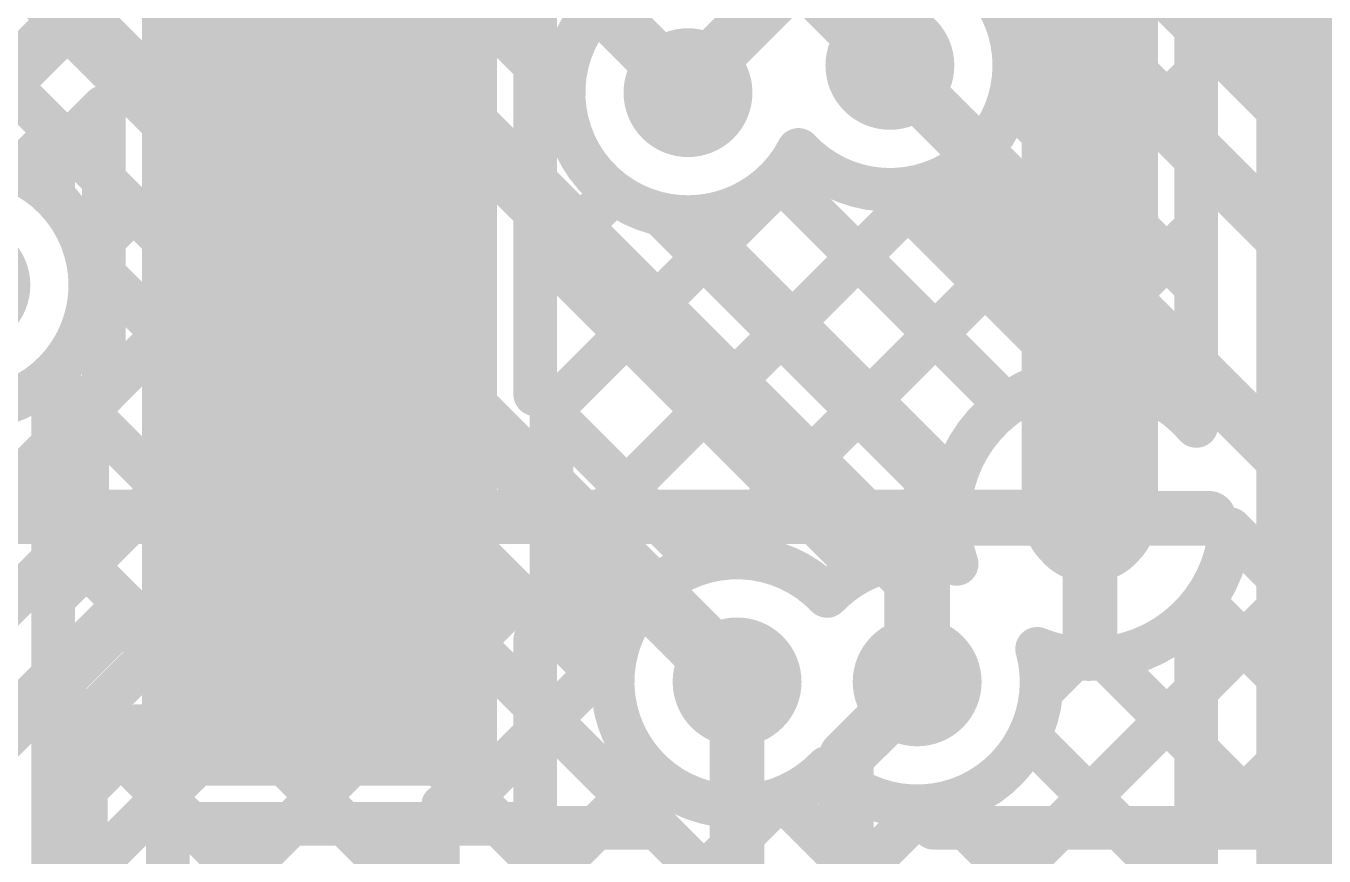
# Model space of a CAD drawing. Header units: millimetres. Extents: x 3.57 to 6.19, y 4.04 to 5.89.
# Drawn here: x 3.977 to 4.2149, y 4.9814 to 5.1335 of the extents above; entities that cross this region are included whole.
import ezdxf

# ---------------------------------------------------------------- set-up
doc = ezdxf.new("R2010")
doc.units = ezdxf.units.MM
doc.header["$MEASUREMENT"] = 0
for name, color, linetype in [('BottomLayer', 5, 'Continuous'), ('BottomSolder', 6, 'Continuous'), ('MultiLayer', 9, 'Continuous'), ('TopLayer', 1, 'Continuous'), ('TopOverlay', 2, 'Continuous'), ('TopPaste', 8, 'Continuous'), ('TopSolder', 216, 'Continuous'), ('ViaHoleLayer', 16, 'Continuous')]:
    doc.layers.add(name, color=color, linetype=linetype)

# ---------------------------------------------------------------- blocks, each defined once
blk = doc.blocks.new('48_LQFP_12')
at = {"layer": 'TopLayer'}
for points in [[(-0.00394, -0.19398), (-0.00394, -0.13689), (-0.01575, -0.19398), (-0.01575, -0.13689)], [(0.01575, -0.19398), (0.01575, -0.13689), (0.00394, -0.19398), (0.00394, -0.13689)], [(0.03543, -0.19398), (0.03543, -0.13689), (0.02362, -0.19398), (0.02362, -0.13689)], [(0.05512, -0.19398), (0.05512, -0.13689), (0.04331, -0.19398), (0.04331, -0.13689)], [(0.0748, -0.19398), (0.0748, -0.13689), (0.06299, -0.19398), (0.06299, -0.13689)], [(0.09449, -0.19398), (0.09449, -0.13689), (0.08268, -0.19398), (0.08268, -0.13689)], [(0.11417, -0.19398), (0.11417, -0.13689), (0.10236, -0.19398), (0.10236, -0.13689)]]:
    blk.add_solid(points, dxfattribs=at)
at = {"layer": 'TopOverlay', "const_width": 0.007}
blk.add_lwpolyline([(0.14357, -0.14323), (0.12157, -0.14323)], dxfattribs=at)
at = {"layer": 'TopOverlay', "const_width": 0.0035}
blk.add_lwpolyline([(0.11982, -0.14323, 1), (0.12332, -0.14323, 1)], format="xyb", close=True, dxfattribs=at)
at = {"layer": 'TopPaste'}
for points in [[(-0.00394, -0.19398), (-0.00394, -0.13689), (-0.01575, -0.19398), (-0.01575, -0.13689)], [(0.01575, -0.19398), (0.01575, -0.13689), (0.00394, -0.19398), (0.00394, -0.13689)], [(0.03543, -0.19398), (0.03543, -0.13689), (0.02362, -0.19398), (0.02362, -0.13689)], [(0.05512, -0.19398), (0.05512, -0.13689), (0.04331, -0.19398), (0.04331, -0.13689)], [(0.0748, -0.19398), (0.0748, -0.13689), (0.06299, -0.19398), (0.06299, -0.13689)], [(0.09449, -0.19398), (0.09449, -0.13689), (0.08268, -0.19398), (0.08268, -0.13689)], [(0.11417, -0.19398), (0.11417, -0.13689), (0.10236, -0.19398), (0.10236, -0.13689)]]:
    blk.add_solid(points, dxfattribs=at)
at = {"layer": 'TopSolder'}
for points in [[(-0.01962, -0.19798), (-0.01962, -0.13289), (-0.03943, -0.19798), (-0.03943, -0.13289)], [(0.00006, -0.19798), (0.00006, -0.13289), (-0.01975, -0.19798), (-0.01975, -0.13289)], [(0.01975, -0.19798), (0.01975, -0.13289), (-0.00006, -0.19798), (-0.00006, -0.13289)], [(0.03943, -0.19798), (0.03943, -0.13289), (0.01962, -0.19798), (0.01962, -0.13289)], [(0.05912, -0.19798), (0.05912, -0.13289), (0.03931, -0.19798), (0.03931, -0.13289)], [(0.0788, -0.19798), (0.0788, -0.13289), (0.05899, -0.19798), (0.05899, -0.13289)], [(0.09849, -0.19798), (0.09849, -0.13289), (0.07868, -0.19798), (0.07868, -0.13289)], [(0.11817, -0.19798), (0.11817, -0.13289), (0.09836, -0.19798), (0.09836, -0.13289)]]:
    blk.add_solid(points, dxfattribs=at)

msp = doc.modelspace()

# ---------------------------------------------------------------- linework, layer by layer
at = {"layer": 'BottomLayer'}
for points, const_width in [([(3.67903, 5.62649), (4.1915, 5.11403)], 0.008), ([(3.75334, 5.50828), (4.13534, 5.12628)], 0.01), ([(3.81134, 5.40828), (4.09834, 5.12128)], 0.01), ([(3.80472, 5.39228), (4.07553, 5.12146)], 0.008), ([(4.172, 5.04428), (4.172, 5.227)], 0.025), ([(3.97638, 5.22028), (4.07553, 5.12113)], 0.008), ([(3.96434, 5.20828), (4.14034, 5.03228)], 0.012), ([(4.215, 4.78833), (4.215, 5.197)], 0.025), ([(4.1915, 5.06019), (4.1915, 5.197)], 0.008), ([(3.93281, 5.18781), (4.10734, 5.01328)], 0.012), ([(3.94214, 5.15444), (4.08457, 5.01201)], 0.008), ([(4.15676, 5.11843), (4.1915, 5.15317)], 0.008), ([(4.13164, 5.06502), (4.1915, 5.12488)], 0.008), ([(4.15727, 5.11998), (4.1915, 5.08574)], 0.008), ([(3.97541, 5.10678), (3.9826, 5.11397)], 0.008), ([(4.10336, 5.09331), (4.11971, 5.10966)], 0.008), ([(4.11499, 5.10568), (4.15665, 5.06403)], 0.008), ([(4.1175, 5.07916), (4.14319, 5.10486)], 0.008), ([(4.14385, 5.10511), (4.18181, 5.06715)], 0.008), ([(3.98819, 5.09128), (3.99675, 5.09983)], 0.008), ([(4.0982, 5.09847), (4.14699, 5.04967)], 0.008), ([(4.16195, 5.06705), (4.1915, 5.0966)], 0.008), ([(3.98826, 5.091), (4.1915, 4.88775)], 0.008), ([(3.982, 5.0568), (4.01089, 5.08569)], 0.008), ([(3.982, 5.02852), (4.02503, 5.07155)], 0.008), ([(3.982, 4.90826), (3.982, 5.06974)], 0.008), ([(3.982, 5.06897), (4.1915, 4.85947)], 0.008), ([(4.18727, 5.06408), (4.1915, 5.06831)], 0.008), ([(4.172, 5.04328), (4.172, 5.06509)], 0.01), ([(3.982, 5.00023), (4.03917, 5.05741)], 0.008), ([(4.14578, 5.05088), (4.14822, 5.05332)], 0.008), ([(4.172, 5.02147), (4.172, 5.04328)], 0.01), ([(3.982, 4.97195), (4.05331, 5.04326)], 0.008), ([(3.982, 5.04068), (4.1915, 4.83118)], 0.008), ([(4.14034, 5.01328), (4.14034, 5.03228)], 0.012), ([(3.982, 4.94367), (4.06746, 5.02912)], 0.008), ([(4.1915, 4.78833), (4.1915, 5.02637)], 0.008), ([(4.16309, 5.01162), (4.1691, 5.01763)], 0.008), ([(4.17478, 5.01761), (4.1915, 5.00089)], 0.008), ([(3.982, 4.91538), (4.0816, 5.01498)], 0.008), ([(3.88353, 4.70378), (4.1915, 5.01174)], 0.008), ([(3.982, 5.0124), (4.1915, 4.8029)], 0.008), ([(4.16084, 5.00326), (4.1915, 4.97261)], 0.008), ([(3.98874, 4.89383), (4.09164, 4.99673)], 0.008), ([(4.11555, 4.99199), (4.1915, 4.91604)], 0.008), ([(3.82696, 4.70378), (4.11496, 4.99177)], 0.008), ([(3.85525, 4.70378), (4.142, 4.99052)], 0.008), ([(4.1449, 4.99092), (4.1915, 4.94432)], 0.008), ([(3.97698, 4.76894), (4.1915, 4.98346)], 0.008), ([(3.982, 4.98412), (4.22645, 4.73967)], 0.008)]:
    msp.add_lwpolyline(points, dxfattribs=dict(at, const_width=const_width))
at = {"layer": 'BottomLayer', "const_width": 0.008}
for points in [[(4.13516, 5.14909, -0.416564), (4.15815, 5.12628)], [(4.15815, 5.12628, -0.682328), (4.1186, 5.11079)], [(3.95, 5.06974, -1.503118), (3.98881, 5.086)], [(4.1186, 5.11079, -0.281986), (4.0982, 5.09847)], [(3.98881, 5.086, -0.200996), (3.982, 5.06974)], [(4.14699, 5.04967, -0.605202), (4.1915, 5.06019)], [(4.1915, 5.02637, -0.32041), (4.16233, 5.01934)], [(4.16233, 5.01934, -0.067411), (4.16315, 5.01328)], [(4.16315, 5.01328, -0.676609), (4.12384, 4.99753)], [(4.12384, 4.99753, -0.656563), (4.08457, 5.01201)]]:
    msp.add_lwpolyline(points, format="xyb", dxfattribs=at)
at = {"layer": 'BottomLayer'}
for points, const_width in [([(4.12944, 5.12628, 1), (4.14125, 5.12628, 1)], 0.01181), ([(4.09244, 5.12128, 1), (4.10425, 5.12128, 1)], 0.01181), ([(4.13284, 5.12628, 1), (4.13784, 5.12628, 1)], 0.005), ([(4.15615, 5.12628, 1), (4.16015, 5.12628, 1)], 0.004), ([(4.15615, 5.12628, 1), (4.16015, 5.12628, 1)], 0.004), ([(4.1895, 5.12488, 1), (4.1935, 5.12488, 1)], 0.004), ([(4.07353, 5.12146, 1), (4.07753, 5.12146, 1)], 0.004), ([(4.07353, 5.12113, 1), (4.07753, 5.12113, 1)], 0.004), ([(4.09584, 5.12128, 1), (4.10084, 5.12128, 1)], 0.005), ([(4.15476, 5.11843, 1), (4.15876, 5.11843, 1)], 0.004), ([(4.15527, 5.11998, 1), (4.15927, 5.11998, 1)], 0.004), ([(3.9806, 5.11397, 1), (3.9846, 5.11397, 1)], 0.004), ([(4.1895, 5.11403, 1), (4.1935, 5.11403, 1)], 0.004), ([(4.1166, 5.11079, 1), (4.1206, 5.11079, 1)], 0.004), ([(4.1166, 5.11079, 1), (4.1206, 5.11079, 1)], 0.004), ([(4.11771, 5.10966, 1), (4.12171, 5.10966, 1)], 0.004), ([(3.97341, 5.10678, 1), (3.97741, 5.10678, 1)], 0.004), ([(4.11299, 5.10568, 1), (4.11699, 5.10568, 1)], 0.004), ([(4.14119, 5.10486, 1), (4.14519, 5.10486, 1)], 0.004), ([(4.14185, 5.10511, 1), (4.14585, 5.10511, 1)], 0.004), ([(3.99475, 5.09983, 1), (3.99875, 5.09983, 1)], 0.004), ([(4.0962, 5.09847, 1), (4.1002, 5.09847, 1)], 0.004), ([(4.0962, 5.09847, 1), (4.1002, 5.09847, 1)], 0.004), ([(4.1895, 5.0966, 1), (4.1935, 5.0966, 1)], 0.004), ([(3.96009, 5.086, 1), (3.97191, 5.086, 1)], 0.01181), ([(4.10136, 5.09331, 1), (4.10536, 5.09331, 1)], 0.004), ([(3.98619, 5.09128, 1), (3.99019, 5.09128, 1)], 0.004), ([(3.98626, 5.091, 1), (3.99026, 5.091, 1)], 0.004), ([(3.98681, 5.086, 1), (3.99081, 5.086, 1)], 0.004), ([(3.98681, 5.086, 1), (3.99081, 5.086, 1)], 0.004), ([(4.00889, 5.08569, 1), (4.01289, 5.08569, 1)], 0.004), ([(4.1895, 5.08574, 1), (4.1935, 5.08574, 1)], 0.004), ([(4.1155, 5.07916, 1), (4.1195, 5.07916, 1)], 0.004), ([(4.02303, 5.07155, 1), (4.02703, 5.07155, 1)], 0.004), ([(3.98, 5.06974, 1), (3.984, 5.06974, 1)], 0.004), ([(3.98, 5.06974, 1), (3.984, 5.06974, 1)], 0.004), ([(3.98, 5.06897, 1), (3.984, 5.06897, 1)], 0.004), ([(4.1895, 5.06831, 1), (4.1935, 5.06831, 1)], 0.004), ([(4.15995, 5.06705, 1), (4.16395, 5.06705, 1)], 0.004), ([(4.1695, 5.06509, 1), (4.1745, 5.06509, 1)], 0.005), ([(4.17981, 5.06715, 1), (4.18381, 5.06715, 1)], 0.004), ([(4.12964, 5.06502, 1), (4.13364, 5.06502, 1)], 0.004), ([(4.15465, 5.06403, 1), (4.15865, 5.06403, 1)], 0.004), ([(4.18527, 5.06408, 1), (4.18927, 5.06408, 1)], 0.004), ([(4.1895, 5.06019, 1), (4.1935, 5.06019, 1)], 0.004), ([(4.1895, 5.06019, 1), (4.1935, 5.06019, 1)], 0.004), ([(3.98, 5.0568, 1), (3.984, 5.0568, 1)], 0.004), ([(4.03717, 5.05741, 1), (4.04117, 5.05741, 1)], 0.004), ([(4.14622, 5.05332, 1), (4.15022, 5.05332, 1)], 0.004), ([(4.16575, 5.04428, 1), (4.17825, 5.04428, 1)], 0.0125), ([(4.14378, 5.05088, 1), (4.14778, 5.05088, 1)], 0.004), ([(4.14499, 5.04967, 1), (4.14899, 5.04967, 1)], 0.004), ([(4.14499, 5.04967, 1), (4.14899, 5.04967, 1)], 0.004), ([(4.16609, 5.04328, 1), (4.17791, 5.04328, 1)], 0.01181), ([(4.1695, 5.04328, 1), (4.1745, 5.04328, 1)], 0.005), ([(4.1695, 5.04328, 1), (4.1745, 5.04328, 1)], 0.005), ([(4.05131, 5.04326, 1), (4.05531, 5.04326, 1)], 0.004), ([(3.98, 5.04068, 1), (3.984, 5.04068, 1)], 0.004), ([(4.13734, 5.03228, 1), (4.14334, 5.03228, 1)], 0.006), ([(4.13734, 5.03228, 1), (4.14334, 5.03228, 1)], 0.006), ([(3.98, 5.02852, 1), (3.984, 5.02852, 1)], 0.004), ([(4.06546, 5.02912, 1), (4.06946, 5.02912, 1)], 0.004), ([(4.1895, 5.02637, 1), (4.1935, 5.02637, 1)], 0.004), ([(4.1895, 5.02637, 1), (4.1935, 5.02637, 1)], 0.004), ([(4.10144, 5.01328, 1), (4.11325, 5.01328, 1)], 0.01181), ([(4.13444, 5.01328, 1), (4.14625, 5.01328, 1)], 0.01181), ([(4.1695, 5.02147, 1), (4.1745, 5.02147, 1)], 0.005), ([(4.16033, 5.01934, 1), (4.16433, 5.01934, 1)], 0.004), ([(4.16033, 5.01934, 1), (4.16433, 5.01934, 1)], 0.004), ([(4.1671, 5.01763, 1), (4.1711, 5.01763, 1)], 0.004), ([(4.17278, 5.01761, 1), (4.17678, 5.01761, 1)], 0.004), ([(4.0796, 5.01498, 1), (4.0836, 5.01498, 1)], 0.004), ([(4.10434, 5.01328, 1), (4.11034, 5.01328, 1)], 0.006), ([(4.13734, 5.01328, 1), (4.14334, 5.01328, 1)], 0.006), ([(4.16115, 5.01328, 1), (4.16515, 5.01328, 1)], 0.004), ([(4.16115, 5.01328, 1), (4.16515, 5.01328, 1)], 0.004), ([(3.98, 5.0124, 1), (3.984, 5.0124, 1)], 0.004), ([(4.08257, 5.01201, 1), (4.08657, 5.01201, 1)], 0.004), ([(4.08257, 5.01201, 1), (4.08657, 5.01201, 1)], 0.004), ([(4.16109, 5.01162, 1), (4.16509, 5.01162, 1)], 0.004), ([(4.1895, 5.01174, 1), (4.1935, 5.01174, 1)], 0.004), ([(4.15884, 5.00326, 1), (4.16284, 5.00326, 1)], 0.004), ([(3.98, 5.00023, 1), (3.984, 5.00023, 1)], 0.004), ([(4.1895, 5.00089, 1), (4.1935, 5.00089, 1)], 0.004), ([(4.08964, 4.99673, 1), (4.09364, 4.99673, 1)], 0.004), ([(4.12184, 4.99753, 1), (4.12584, 4.99753, 1)], 0.004), ([(4.12184, 4.99753, 1), (4.12584, 4.99753, 1)], 0.004), ([(4.11355, 4.99199, 1), (4.11755, 4.99199, 1)], 0.004), ([(4.11296, 4.99177, 1), (4.11696, 4.99177, 1)], 0.004), ([(4.14, 4.99052, 1), (4.144, 4.99052, 1)], 0.004), ([(4.1429, 4.99092, 1), (4.1469, 4.99092, 1)], 0.004), ([(3.98, 4.98412, 1), (3.984, 4.98412, 1)], 0.004), ([(4.1895, 4.98346, 1), (4.1935, 4.98346, 1)], 0.004)]:
    msp.add_lwpolyline(points, format="xyb", close=True, dxfattribs=dict(at, const_width=const_width))
at = {"layer": 'BottomSolder', "const_width": 0.00991}
for points in [[(4.13039, 5.12628, 1), (4.1403, 5.12628, 1)], [(4.09339, 5.12128, 1), (4.1033, 5.12128, 1)], [(4.16705, 5.04328, 1), (4.17695, 5.04328, 1)], [(4.10239, 5.01328, 1), (4.1123, 5.01328, 1)], [(4.13539, 5.01328, 1), (4.1453, 5.01328, 1)]]:
    msp.add_lwpolyline(points, format="xyb", close=True, dxfattribs=at)
at = {"layer": 'MultiLayer', "const_width": 0.01181}
for points in [[(4.12944, 5.12628, 1), (4.14125, 5.12628, 1)], [(4.09244, 5.12128, 1), (4.10425, 5.12128, 1)], [(3.96009, 5.086, 1), (3.97191, 5.086, 1)], [(4.16609, 5.04328, 1), (4.17791, 5.04328, 1)], [(4.10144, 5.01328, 1), (4.11325, 5.01328, 1)], [(4.13444, 5.01328, 1), (4.14625, 5.01328, 1)]]:
    msp.add_lwpolyline(points, format="xyb", close=True, dxfattribs=at)
at = {"layer": 'TopLayer'}
for points, const_width in [([(4.0985, 5.23531), (4.27428, 5.05953)], 0.008), ([(4.1956, 5.12898), (4.2663, 5.19968)], 0.008), ([(4.20974, 5.11484), (4.28509, 5.19019)], 0.008), ([(4.1632, 5.16139), (4.26506, 5.05953)], 0.008), ([(4.09834, 5.12295), (4.12548, 5.15009)], 0.01), ([(4.15187, 5.15009), (4.25843, 5.04353)], 0.01), ([(3.966, 5.116), (3.99195, 5.14195)], 0.01), ([(4.07035, 5.12505), (4.07035, 5.13917)], 0.008), ([(4.07035, 5.12505), (4.07035, 5.13917)], 0.008), ([(4.13534, 5.12628), (4.23778, 5.02384)], 0.01), ([(4.07035, 5.11949), (4.07035, 5.12505)], 0.008), ([(4.09834, 5.12128), (4.09834, 5.12295)], 0.01), ([(4.07035, 5.11686), (4.07555, 5.12206)], 0.008), ([(4.07035, 5.12204), (4.07608, 5.11631)], 0.008), ([(3.982, 5.10937), (3.99126, 5.11863)], 0.008), ([(3.99126, 5.10536), (3.99126, 5.11863)], 0.008), ([(3.99126, 5.10536), (3.99126, 5.11863)], 0.008), ([(4.07035, 5.10536), (4.07035, 5.11949)], 0.008), ([(4.07035, 5.10536), (4.07035, 5.11949)], 0.008), ([(3.982, 5.10226), (3.982, 5.10937)], 0.008), ([(4.07335, 5.0633), (4.11971, 5.10966)], 0.008), ([(3.99126, 5.0998), (3.99126, 5.10536)], 0.008), ([(4.07035, 5.0998), (4.07035, 5.10536)], 0.008), ([(4.11499, 5.10568), (4.15665, 5.06403)], 0.008), ([(4.07035, 5.08858), (4.08473, 5.10297)], 0.008), ([(4.13553, 5.10347), (4.16998, 5.06901)], 0.008), ([(3.99126, 5.08568), (3.99126, 5.0998)], 0.008), ([(3.99126, 5.08568), (3.99126, 5.0998)], 0.008), ([(4.07035, 5.08568), (4.07035, 5.0998)], 0.008), ([(4.07035, 5.08568), (4.07035, 5.0998)], 0.008), ([(4.07335, 5.03501), (4.13866, 5.10033)], 0.008), ([(4.09338, 5.09901), (4.14634, 5.04605)], 0.008), ([(3.98819, 5.09128), (3.99126, 5.09435)], 0.008), ([(4.07035, 5.09376), (4.13033, 5.03377)], 0.008), ([(3.98826, 5.091), (3.99126, 5.08799)], 0.008), ([(3.99126, 5.08012), (3.99126, 5.08568)], 0.008), ([(4.07035, 5.08012), (4.07035, 5.08568)], 0.008), ([(4.10209, 5.03547), (4.15281, 5.08619)], 0.008), ([(3.99126, 5.06599), (3.99126, 5.08012)], 0.008), ([(3.99126, 5.06599), (3.99126, 5.08012)], 0.008), ([(4.07035, 5.06599), (4.07035, 5.08012)], 0.008), ([(4.07035, 5.06599), (4.07035, 5.08012)], 0.008), ([(4.16195, 5.06705), (4.16695, 5.07204)], 0.008), ([(3.98161, 5.06936), (3.98826, 5.06271)], 0.008), ([(3.98863, 5.06343), (3.99126, 5.06606)], 0.008), ([(4.172, 5.04328), (4.172, 5.06509)], 0.01), ([(3.95807, 5.06461), (3.98492, 5.03777)], 0.008), ([(3.98826, 5.03918), (3.98826, 5.06343)], 0.008), ([(4.07335, 5.02362), (4.07335, 5.06343)], 0.008), ([(3.8902, 4.965), (3.98826, 5.06306)], 0.008), ([(4.07335, 5.06247), (4.10072, 5.0351)], 0.008), ([(4.1255, 5.03059), (4.14822, 5.05332)], 0.008), ([(3.91002, 5.04353), (4.0308, 5.04353)], 0.01), ([(3.99226, 5.04353), (4.0308, 5.04353)], 0.01), ([(4.0308, 5.04353), (4.17109, 5.04353)], 0.01), ([(4.0308, 5.04353), (4.06935, 5.04353)], 0.01), ([(4.15019, 5.04328), (4.172, 5.04328)], 0.01), ([(4.17109, 5.04353), (4.17134, 5.04328)], 0.01), ([(4.172, 5.02147), (4.172, 5.04328)], 0.01), ([(4.172, 5.04328), (4.19381, 5.04328)], 0.01), ([(4.19773, 5.04126), (4.22645, 5.01254)], 0.008), ([(3.9587, 5.01237), (3.98147, 5.03514)], 0.008), ([(4.07335, 5.03419), (4.08606, 5.02148)], 0.008), ([(4.16629, 4.98654), (4.20937, 5.02962)], 0.008), ([(4.19275, 5.02792), (4.23414, 4.98654)], 0.008), ([(3.97, 5.00104), (3.9928, 5.02384)], 0.01), ([(3.9928, 5.02384), (4.0308, 5.02384)], 0.01), ([(4.07035, 5.00694), (4.07035, 5.02106)], 0.008), ([(4.07035, 5.00694), (4.07035, 5.02106)], 0.008), ([(4.07035, 5.00373), (4.08515, 5.01853)], 0.008), ([(4.16309, 5.01162), (4.1691, 5.01763)], 0.008), ([(4.17478, 5.01761), (4.20585, 4.98654)], 0.008), ([(4.10734, 4.94732), (4.10734, 5.01328)], 0.01), ([(4.12735, 4.99961), (4.14034, 5.0126)], 0.01), ([(4.14034, 5.0126), (4.14034, 5.01328)], 0.01), ([(4.19458, 4.98654), (4.22352, 5.01548)], 0.008), ([(4.07035, 5.00891), (4.09134, 4.98791)], 0.008), ([(4.07035, 4.98725), (4.07035, 5.00694)], 0.008), ([(3.987, 4.994), (3.99716, 5.00416)], 0.01), ([(3.99716, 5.00416), (4.0308, 5.00416)], 0.01), ([(4.16084, 5.00326), (4.17757, 4.98654)], 0.008), ([(4.12735, 4.94699), (4.12735, 4.99961)], 0.01), ([(4.09134, 4.98654), (4.09134, 4.99702)], 0.008), ([(3.987, 4.965), (3.987, 4.994)], 0.01), ([(4.08145, 4.98654), (4.09134, 4.99644)], 0.008), ([(4.14335, 4.98654), (4.14335, 4.99066)], 0.008), ([(4.1449, 4.99092), (4.14928, 4.98654)], 0.008), ([(4.003, 4.98725), (4.07035, 4.98725)], 0.008), ([(4.003, 4.97163), (4.003, 4.98725)], 0.008), ([(4.00648, 4.96815), (4.02559, 4.98725)], 0.008), ([(4.00715, 4.98725), (4.07109, 4.92331)], 0.008), ([(4.02062, 4.954), (4.05387, 4.98725)], 0.008), ([(4.03543, 4.98725), (4.07109, 4.95159)], 0.008), ([(4.06372, 4.98725), (4.07109, 4.97987)], 0.008), ([(4.07109, 4.98654), (4.09134, 4.98654)], 0.008), ([(4.07109, 4.90746), (4.07109, 4.98654)], 0.008), ([(4.14426, 4.98654), (4.14982, 4.98654)], 0.008), ([(4.14982, 4.98654), (4.16394, 4.98654)], 0.008), ([(4.14982, 4.98654), (4.16394, 4.98654)], 0.008), ([(4.16394, 4.98654), (4.1695, 4.98654)], 0.008), ([(4.1695, 4.98654), (4.18363, 4.98654)], 0.008), ([(4.1695, 4.98654), (4.18363, 4.98654)], 0.008), ([(4.18363, 4.98654), (4.18919, 4.98654)], 0.008), ([(4.18919, 4.98654), (4.20331, 4.98654)], 0.008), ([(4.18919, 4.98654), (4.20331, 4.98654)], 0.008), ([(4.20331, 4.98654), (4.20887, 4.98654)], 0.008), ([(4.20887, 4.98654), (4.223, 4.98654)], 0.008), ([(4.20887, 4.98654), (4.223, 4.98654)], 0.008)]:
    msp.add_lwpolyline(points, dxfattribs=dict(at, const_width=const_width))
at = {"layer": 'TopLayer', "const_width": 0.008}
for points in [[(4.1186, 5.11079, -1.710306), (4.0968, 5.14403)], [(4.13553, 5.10347, -0.211128), (4.1186, 5.11079)], [(3.98881, 5.086, -1.503118), (3.95, 5.10226)], [(3.982, 5.10226, -0.200996), (3.98881, 5.086)], [(4.14758, 5.03491, -0.490102), (4.16998, 5.06901)], [(4.19773, 5.04126, -0.506868), (4.16233, 5.01934)], [(3.98147, 5.03514, -0.125351), (3.98826, 5.03918)], [(3.98149, 5.03516, -0.12504), (3.98826, 5.03918)], [(4.09134, 4.99702, -1.015742), (4.12384, 5.02903)], [(4.12384, 5.02903, -0.29069), (4.14758, 5.03491)], [(4.16233, 5.01934, -0.067411), (4.16315, 5.01328)], [(4.16315, 5.01328, -0.375969), (4.14335, 4.99066)]]:
    msp.add_lwpolyline(points, format="xyb", dxfattribs=at)
at = {"layer": 'TopLayer'}
for points, const_width in [([(4.12944, 5.12628, 1), (4.14125, 5.12628, 1)], 0.01181), ([(4.09244, 5.12128, 1), (4.10425, 5.12128, 1)], 0.01181), ([(4.1936, 5.12898, 1), (4.1976, 5.12898, 1)], 0.004), ([(4.13284, 5.12628, 1), (4.13784, 5.12628, 1)], 0.005), ([(4.06835, 5.12505, 1), (4.07235, 5.12505, 1)], 0.004), ([(4.06835, 5.12505, 1), (4.07235, 5.12505, 1)], 0.004), ([(4.06835, 5.12505, 1), (4.07235, 5.12505, 1)], 0.004), ([(4.09584, 5.12295, 1), (4.10084, 5.12295, 1)], 0.005), ([(4.09584, 5.12295, 1), (4.10084, 5.12295, 1)], 0.005), ([(4.06835, 5.12204, 1), (4.07235, 5.12204, 1)], 0.004), ([(4.07355, 5.12206, 1), (4.07755, 5.12206, 1)], 0.004), ([(4.09584, 5.12128, 1), (4.10084, 5.12128, 1)], 0.005), ([(3.98926, 5.11863, 1), (3.99326, 5.11863, 1)], 0.004), ([(3.98926, 5.11863, 1), (3.99326, 5.11863, 1)], 0.004), ([(3.98926, 5.11863, 1), (3.99326, 5.11863, 1)], 0.004), ([(4.06835, 5.11949, 1), (4.07235, 5.11949, 1)], 0.004), ([(4.06835, 5.11949, 1), (4.07235, 5.11949, 1)], 0.004), ([(4.06835, 5.11949, 1), (4.07235, 5.11949, 1)], 0.004), ([(4.06835, 5.11686, 1), (4.07235, 5.11686, 1)], 0.004), ([(4.07408, 5.11631, 1), (4.07808, 5.11631, 1)], 0.004), ([(4.20774, 5.11484, 1), (4.21174, 5.11484, 1)], 0.004), ([(3.98, 5.10937, 1), (3.984, 5.10937, 1)], 0.004), ([(3.98, 5.10937, 1), (3.984, 5.10937, 1)], 0.004), ([(4.1166, 5.11079, 1), (4.1206, 5.11079, 1)], 0.004), ([(4.1166, 5.11079, 1), (4.1206, 5.11079, 1)], 0.004), ([(4.11771, 5.10966, 1), (4.12171, 5.10966, 1)], 0.004), ([(3.98926, 5.10536, 1), (3.99326, 5.10536, 1)], 0.004), ([(3.98926, 5.10536, 1), (3.99326, 5.10536, 1)], 0.004), ([(3.98926, 5.10536, 1), (3.99326, 5.10536, 1)], 0.004), ([(4.06835, 5.10536, 1), (4.07235, 5.10536, 1)], 0.004), ([(4.06835, 5.10536, 1), (4.07235, 5.10536, 1)], 0.004), ([(4.06835, 5.10536, 1), (4.07235, 5.10536, 1)], 0.004), ([(4.11299, 5.10568, 1), (4.11699, 5.10568, 1)], 0.004), ([(3.98, 5.10226, 1), (3.984, 5.10226, 1)], 0.004), ([(3.98, 5.10226, 1), (3.984, 5.10226, 1)], 0.004), ([(4.08273, 5.10297, 1), (4.08673, 5.10297, 1)], 0.004), ([(4.13353, 5.10347, 1), (4.13753, 5.10347, 1)], 0.004), ([(4.13353, 5.10347, 1), (4.13753, 5.10347, 1)], 0.004), ([(3.98926, 5.0998, 1), (3.99326, 5.0998, 1)], 0.004), ([(3.98926, 5.0998, 1), (3.99326, 5.0998, 1)], 0.004), ([(3.98926, 5.0998, 1), (3.99326, 5.0998, 1)], 0.004), ([(4.06835, 5.0998, 1), (4.07235, 5.0998, 1)], 0.004), ([(4.06835, 5.0998, 1), (4.07235, 5.0998, 1)], 0.004), ([(4.06835, 5.0998, 1), (4.07235, 5.0998, 1)], 0.004), ([(4.09138, 5.09901, 1), (4.09538, 5.09901, 1)], 0.004), ([(4.13666, 5.10033, 1), (4.14066, 5.10033, 1)], 0.004), ([(3.98926, 5.09435, 1), (3.99326, 5.09435, 1)], 0.004), ([(3.96009, 5.086, 1), (3.97191, 5.086, 1)], 0.01181), ([(4.06835, 5.09376, 1), (4.07235, 5.09376, 1)], 0.004), ([(3.98619, 5.09128, 1), (3.99019, 5.09128, 1)], 0.004), ([(3.98626, 5.091, 1), (3.99026, 5.091, 1)], 0.004), ([(3.98926, 5.08799, 1), (3.99326, 5.08799, 1)], 0.004), ([(4.06835, 5.08858, 1), (4.07235, 5.08858, 1)], 0.004), ([(3.98681, 5.086, 1), (3.99081, 5.086, 1)], 0.004), ([(3.98681, 5.086, 1), (3.99081, 5.086, 1)], 0.004), ([(3.98926, 5.08568, 1), (3.99326, 5.08568, 1)], 0.004), ([(3.98926, 5.08568, 1), (3.99326, 5.08568, 1)], 0.004), ([(3.98926, 5.08568, 1), (3.99326, 5.08568, 1)], 0.004), ([(4.06835, 5.08568, 1), (4.07235, 5.08568, 1)], 0.004), ([(4.06835, 5.08568, 1), (4.07235, 5.08568, 1)], 0.004), ([(4.06835, 5.08568, 1), (4.07235, 5.08568, 1)], 0.004), ([(4.15081, 5.08619, 1), (4.15481, 5.08619, 1)], 0.004), ([(3.98926, 5.08012, 1), (3.99326, 5.08012, 1)], 0.004), ([(3.98926, 5.08012, 1), (3.99326, 5.08012, 1)], 0.004), ([(3.98926, 5.08012, 1), (3.99326, 5.08012, 1)], 0.004), ([(4.06835, 5.08012, 1), (4.07235, 5.08012, 1)], 0.004), ([(4.06835, 5.08012, 1), (4.07235, 5.08012, 1)], 0.004), ([(4.06835, 5.08012, 1), (4.07235, 5.08012, 1)], 0.004), ([(4.16495, 5.07204, 1), (4.16895, 5.07204, 1)], 0.004), ([(3.97961, 5.06936, 1), (3.98361, 5.06936, 1)], 0.004), ([(4.16798, 5.06901, 1), (4.17198, 5.06901, 1)], 0.004), ([(4.16798, 5.06901, 1), (4.17198, 5.06901, 1)], 0.004), ([(3.98926, 5.06606, 1), (3.99326, 5.06606, 1)], 0.004), ([(3.98926, 5.06599, 1), (3.99326, 5.06599, 1)], 0.004), ([(3.98926, 5.06599, 1), (3.99326, 5.06599, 1)], 0.004), ([(4.06835, 5.06599, 1), (4.07235, 5.06599, 1)], 0.004), ([(4.06835, 5.06599, 1), (4.07235, 5.06599, 1)], 0.004), ([(4.15995, 5.06705, 1), (4.16395, 5.06705, 1)], 0.004), ([(4.1695, 5.06509, 1), (4.1745, 5.06509, 1)], 0.005), ([(3.98626, 5.06343, 1), (3.99026, 5.06343, 1)], 0.004), ([(3.98663, 5.06343, 1), (3.99063, 5.06343, 1)], 0.004), ([(4.07135, 5.06343, 1), (4.07535, 5.06343, 1)], 0.004), ([(4.07135, 5.0633, 1), (4.07535, 5.0633, 1)], 0.004), ([(4.15465, 5.06403, 1), (4.15865, 5.06403, 1)], 0.004), ([(3.98626, 5.06306, 1), (3.99026, 5.06306, 1)], 0.004), ([(3.98626, 5.06271, 1), (3.99026, 5.06271, 1)], 0.004), ([(4.07135, 5.06247, 1), (4.07535, 5.06247, 1)], 0.004), ([(4.14622, 5.05332, 1), (4.15022, 5.05332, 1)], 0.004), ([(4.16609, 5.04328, 1), (4.17791, 5.04328, 1)], 0.01181), ([(3.98976, 5.04353, 1), (3.99476, 5.04353, 1)], 0.005), ([(4.0283, 5.04353, 1), (4.0333, 5.04353, 1)], 0.005), ([(4.0283, 5.04353, 1), (4.0333, 5.04353, 1)], 0.005), ([(4.0283, 5.04353, 1), (4.0333, 5.04353, 1)], 0.005), ([(4.0283, 5.04353, 1), (4.0333, 5.04353, 1)], 0.005), ([(4.06685, 5.04353, 1), (4.07185, 5.04353, 1)], 0.005), ([(4.14434, 5.04605, 1), (4.14834, 5.04605, 1)], 0.004), ([(4.14769, 5.04328, 1), (4.15269, 5.04328, 1)], 0.005), ([(4.16859, 5.04353, 1), (4.17359, 5.04353, 1)], 0.005), ([(4.16859, 5.04353, 1), (4.17359, 5.04353, 1)], 0.005), ([(4.16884, 5.04328, 1), (4.17384, 5.04328, 1)], 0.005), ([(4.1695, 5.04328, 1), (4.1745, 5.04328, 1)], 0.005), ([(4.1695, 5.04328, 1), (4.1745, 5.04328, 1)], 0.005), ([(4.1695, 5.04328, 1), (4.1745, 5.04328, 1)], 0.005), ([(4.1695, 5.04328, 1), (4.1745, 5.04328, 1)], 0.005), ([(4.19131, 5.04328, 1), (4.19631, 5.04328, 1)], 0.005), ([(4.19573, 5.04126, 1), (4.19973, 5.04126, 1)], 0.004), ([(4.19573, 5.04126, 1), (4.19973, 5.04126, 1)], 0.004), ([(3.98292, 5.03777, 1), (3.98692, 5.03777, 1)], 0.004), ([(3.98626, 5.03918, 1), (3.99026, 5.03918, 1)], 0.004), ([(3.98626, 5.03918, 1), (3.99026, 5.03918, 1)], 0.004), ([(3.98626, 5.03918, 1), (3.99026, 5.03918, 1)], 0.004), ([(3.97947, 5.03514, 1), (3.98347, 5.03514, 1)], 0.004), ([(3.97947, 5.03514, 1), (3.98347, 5.03514, 1)], 0.004), ([(3.97949, 5.03516, 1), (3.98349, 5.03516, 1)], 0.004), ([(4.07135, 5.03501, 1), (4.07535, 5.03501, 1)], 0.004), ([(4.09872, 5.0351, 1), (4.10272, 5.0351, 1)], 0.004), ([(4.10009, 5.03547, 1), (4.10409, 5.03547, 1)], 0.004), ([(4.14558, 5.03491, 1), (4.14958, 5.03491, 1)], 0.004), ([(4.14558, 5.03491, 1), (4.14958, 5.03491, 1)], 0.004), ([(4.07135, 5.03419, 1), (4.07535, 5.03419, 1)], 0.004), ([(4.12833, 5.03377, 1), (4.13233, 5.03377, 1)], 0.004), ([(4.1235, 5.03059, 1), (4.1275, 5.03059, 1)], 0.004), ([(4.12184, 5.02903, 1), (4.12584, 5.02903, 1)], 0.004), ([(4.12184, 5.02903, 1), (4.12584, 5.02903, 1)], 0.004), ([(4.19075, 5.02792, 1), (4.19475, 5.02792, 1)], 0.004), ([(4.20737, 5.02962, 1), (4.21137, 5.02962, 1)], 0.004), ([(3.9903, 5.02384, 1), (3.9953, 5.02384, 1)], 0.005), ([(3.9903, 5.02384, 1), (3.9953, 5.02384, 1)], 0.005), ([(4.0283, 5.02384, 1), (4.0333, 5.02384, 1)], 0.005), ([(4.07135, 5.02362, 1), (4.07535, 5.02362, 1)], 0.004), ([(4.06835, 5.02106, 1), (4.07235, 5.02106, 1)], 0.004), ([(4.06835, 5.02106, 1), (4.07235, 5.02106, 1)], 0.004), ([(4.08406, 5.02148, 1), (4.08806, 5.02148, 1)], 0.004), ([(4.10144, 5.01328, 1), (4.11325, 5.01328, 1)], 0.01181), ([(4.13444, 5.01328, 1), (4.14625, 5.01328, 1)], 0.01181), ([(4.1695, 5.02147, 1), (4.1745, 5.02147, 1)], 0.005), ([(4.08315, 5.01853, 1), (4.08715, 5.01853, 1)], 0.004), ([(4.16033, 5.01934, 1), (4.16433, 5.01934, 1)], 0.004), ([(4.16033, 5.01934, 1), (4.16433, 5.01934, 1)], 0.004), ([(4.1671, 5.01763, 1), (4.1711, 5.01763, 1)], 0.004), ([(4.17278, 5.01761, 1), (4.17678, 5.01761, 1)], 0.004), ([(4.10484, 5.01328, 1), (4.10984, 5.01328, 1)], 0.005), ([(4.13784, 5.01328, 1), (4.14284, 5.01328, 1)], 0.005), ([(4.13784, 5.0126, 1), (4.14284, 5.0126, 1)], 0.005), ([(4.13784, 5.0126, 1), (4.14284, 5.0126, 1)], 0.005), ([(4.16115, 5.01328, 1), (4.16515, 5.01328, 1)], 0.004), ([(4.16115, 5.01328, 1), (4.16515, 5.01328, 1)], 0.004), ([(4.16109, 5.01162, 1), (4.16509, 5.01162, 1)], 0.004), ([(4.06835, 5.00891, 1), (4.07235, 5.00891, 1)], 0.004), ([(4.06835, 5.00694, 1), (4.07235, 5.00694, 1)], 0.004), ([(4.06835, 5.00694, 1), (4.07235, 5.00694, 1)], 0.004), ([(4.06835, 5.00694, 1), (4.07235, 5.00694, 1)], 0.004), ([(3.99466, 5.00416, 1), (3.99966, 5.00416, 1)], 0.005), ([(3.99466, 5.00416, 1), (3.99966, 5.00416, 1)], 0.005), ([(4.0283, 5.00416, 1), (4.0333, 5.00416, 1)], 0.005), ([(4.06835, 5.00373, 1), (4.07235, 5.00373, 1)], 0.004), ([(4.15884, 5.00326, 1), (4.16284, 5.00326, 1)], 0.004), ([(4.12485, 4.99961, 1), (4.12985, 4.99961, 1)], 0.005), ([(4.12485, 4.99961, 1), (4.12985, 4.99961, 1)], 0.005), ([(4.08934, 4.99702, 1), (4.09334, 4.99702, 1)], 0.004), ([(4.08934, 4.99702, 1), (4.09334, 4.99702, 1)], 0.004), ([(3.9845, 4.994, 1), (3.9895, 4.994, 1)], 0.005), ([(3.9845, 4.994, 1), (3.9895, 4.994, 1)], 0.005), ([(4.08934, 4.99644, 1), (4.09334, 4.99644, 1)], 0.004), ([(4.14135, 4.99066, 1), (4.14535, 4.99066, 1)], 0.004), ([(4.14135, 4.99066, 1), (4.14535, 4.99066, 1)], 0.004), ([(4.1429, 4.99092, 1), (4.1469, 4.99092, 1)], 0.004), ([(4.001, 4.98725, 1), (4.005, 4.98725, 1)], 0.004), ([(4.001, 4.98725, 1), (4.005, 4.98725, 1)], 0.004), ([(4.00515, 4.98725, 1), (4.00915, 4.98725, 1)], 0.004), ([(4.02359, 4.98725, 1), (4.02759, 4.98725, 1)], 0.004), ([(4.03343, 4.98725, 1), (4.03743, 4.98725, 1)], 0.004), ([(4.05187, 4.98725, 1), (4.05587, 4.98725, 1)], 0.004), ([(4.06172, 4.98725, 1), (4.06572, 4.98725, 1)], 0.004), ([(4.06835, 4.98725, 1), (4.07235, 4.98725, 1)], 0.004), ([(4.06835, 4.98725, 1), (4.07235, 4.98725, 1)], 0.004), ([(4.08934, 4.98791, 1), (4.09334, 4.98791, 1)], 0.004), ([(4.06909, 4.98654, 1), (4.07309, 4.98654, 1)], 0.004), ([(4.06909, 4.98654, 1), (4.07309, 4.98654, 1)], 0.004), ([(4.07945, 4.98654, 1), (4.08345, 4.98654, 1)], 0.004), ([(4.08934, 4.98654, 1), (4.09334, 4.98654, 1)], 0.004), ([(4.08934, 4.98654, 1), (4.09334, 4.98654, 1)], 0.004), ([(4.14135, 4.98654, 1), (4.14535, 4.98654, 1)], 0.004), ([(4.14226, 4.98654, 1), (4.14626, 4.98654, 1)], 0.004), ([(4.14729, 4.98654, 1), (4.15128, 4.98654, 1)], 0.004), ([(4.14782, 4.98654, 1), (4.15182, 4.98654, 1)], 0.004), ([(4.14782, 4.98654, 1), (4.15182, 4.98654, 1)], 0.004), ([(4.14782, 4.98654, 1), (4.15182, 4.98654, 1)], 0.004), ([(4.16194, 4.98654, 1), (4.16594, 4.98654, 1)], 0.004), ([(4.16194, 4.98654, 1), (4.16594, 4.98654, 1)], 0.004), ([(4.16194, 4.98654, 1), (4.16594, 4.98654, 1)], 0.004), ([(4.16429, 4.98654, 1), (4.16829, 4.98654, 1)], 0.004), ([(4.1675, 4.98654, 1), (4.1715, 4.98654, 1)], 0.004), ([(4.1675, 4.98654, 1), (4.1715, 4.98654, 1)], 0.004), ([(4.1675, 4.98654, 1), (4.1715, 4.98654, 1)], 0.004), ([(4.17557, 4.98654, 1), (4.17957, 4.98654, 1)], 0.004), ([(4.18163, 4.98654, 1), (4.18563, 4.98654, 1)], 0.004), ([(4.18163, 4.98654, 1), (4.18563, 4.98654, 1)], 0.004), ([(4.18163, 4.98654, 1), (4.18563, 4.98654, 1)], 0.004), ([(4.18719, 4.98654, 1), (4.19119, 4.98654, 1)], 0.004), ([(4.18719, 4.98654, 1), (4.19119, 4.98654, 1)], 0.004), ([(4.18719, 4.98654, 1), (4.19119, 4.98654, 1)], 0.004), ([(4.19258, 4.98654, 1), (4.19658, 4.98654, 1)], 0.004), ([(4.20131, 4.98654, 1), (4.20531, 4.98654, 1)], 0.004), ([(4.20131, 4.98654, 1), (4.20531, 4.98654, 1)], 0.004), ([(4.20131, 4.98654, 1), (4.20531, 4.98654, 1)], 0.004), ([(4.20385, 4.98654, 1), (4.20785, 4.98654, 1)], 0.004), ([(4.20687, 4.98654, 1), (4.21087, 4.98654, 1)], 0.004), ([(4.20687, 4.98654, 1), (4.21087, 4.98654, 1)], 0.004), ([(4.20687, 4.98654, 1), (4.21087, 4.98654, 1)], 0.004), ([(4.06909, 4.97987, 1), (4.07309, 4.97987, 1)], 0.004)]:
    msp.add_lwpolyline(points, format="xyb", close=True, dxfattribs=dict(at, const_width=const_width))
at = {"layer": 'TopSolder', "const_width": 0.00991}
for points in [[(4.13039, 5.12628, 1), (4.1403, 5.12628, 1)], [(4.09339, 5.12128, 1), (4.1033, 5.12128, 1)], [(4.16705, 5.04328, 1), (4.17695, 5.04328, 1)], [(4.10239, 5.01328, 1), (4.1123, 5.01328, 1)], [(4.13539, 5.01328, 1), (4.1453, 5.01328, 1)]]:
    msp.add_lwpolyline(points, format="xyb", close=True, dxfattribs=at)
at = {"layer": 'ViaHoleLayer', "const_width": 0.00591}
for points in [[(4.13239, 5.12628, 1), (4.1383, 5.12628, 1)], [(4.09539, 5.12128, 1), (4.1013, 5.12128, 1)], [(4.16905, 5.04328, 1), (4.17495, 5.04328, 1)], [(4.10439, 5.01328, 1), (4.1103, 5.01328, 1)], [(4.13739, 5.01328, 1), (4.1433, 5.01328, 1)]]:
    msp.add_lwpolyline(points, format="xyb", close=True, dxfattribs=at)

# ---------------------------------------------------------------- block references
at = {"rotation": 270}
msp.add_blockref('48_LQFP_12', (4.19624, 5.11243), dxfattribs=at)

doc.saveas('drawing.dxf')
